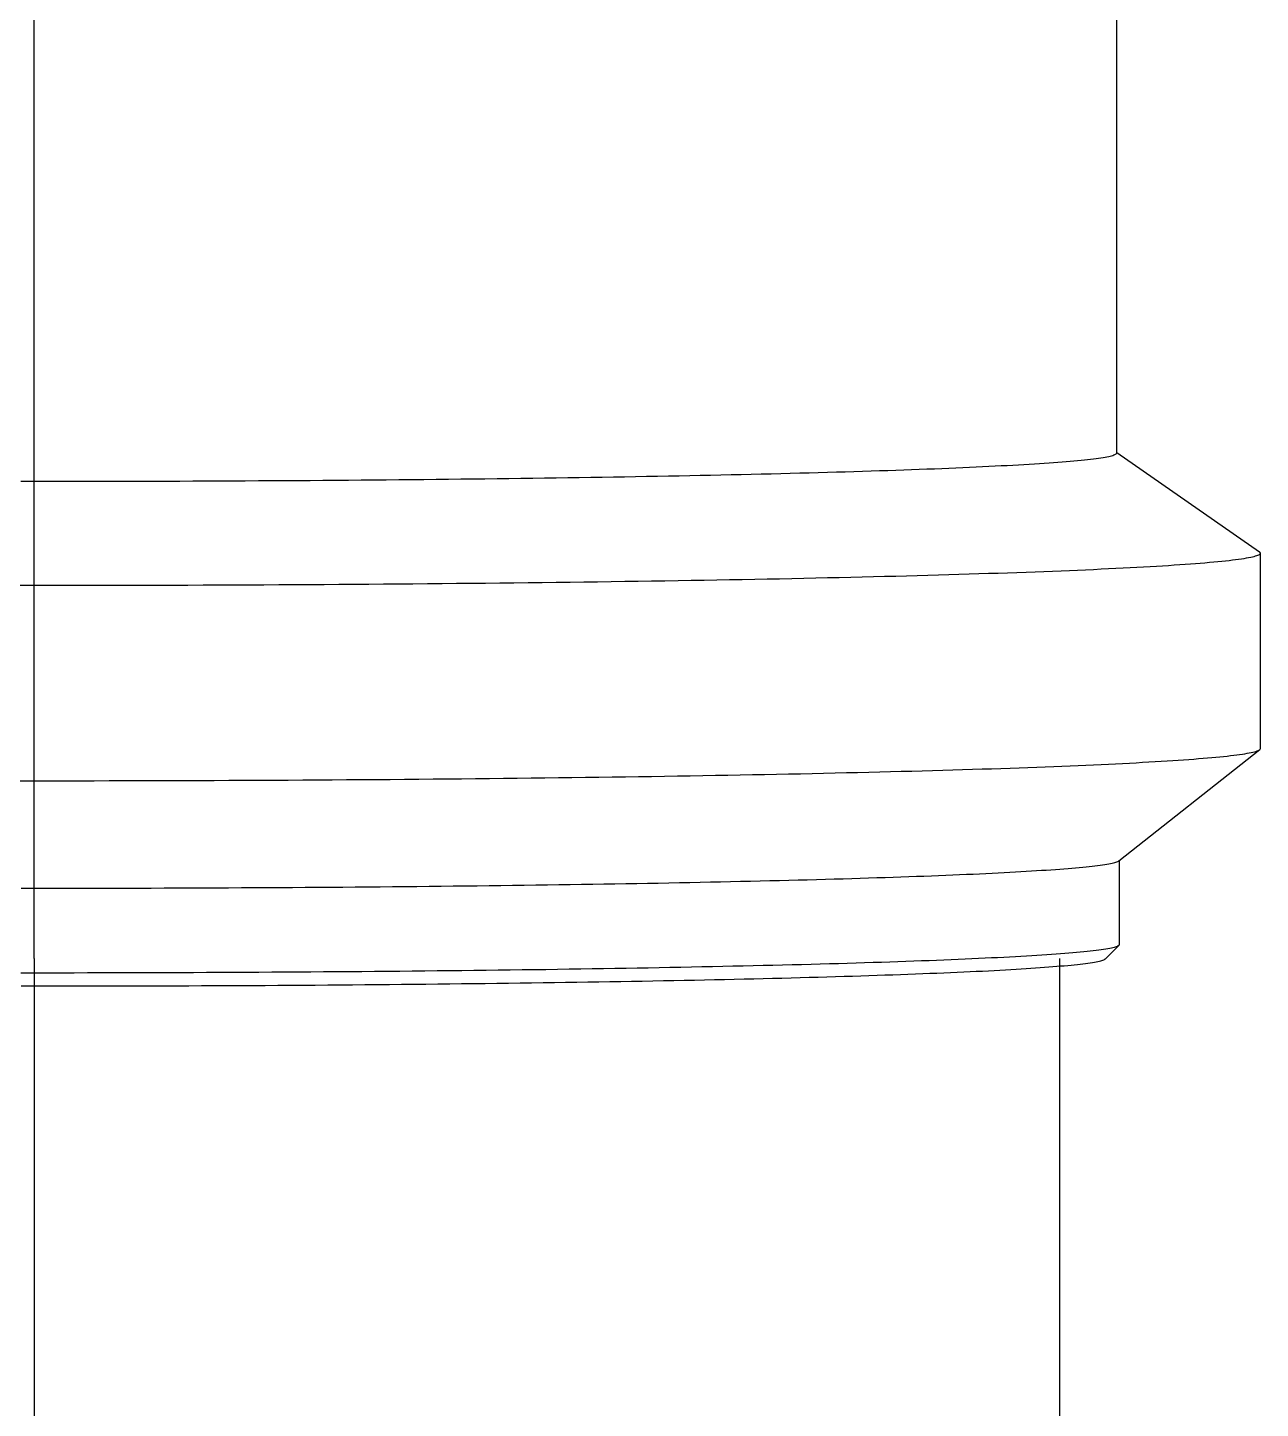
# Model space of a CAD drawing. Header units: millimetres. Extents: x -1292 to 2253, y 326 to 453.
# Drawn here: x 2098.7611 to 2098.8062, y 342.3231 to 342.3736 of the extents above; entities that cross this region are included whole.
import ezdxf

# ---------------------------------------------------------------- set-up
doc = ezdxf.new("R2010")
doc.units = ezdxf.units.MM
doc.header["$LTSCALE"] = 0.5
doc.linetypes.add('HIDDENX2', pattern=[0.75, 0.5, -0.25])
doc.layers.add('Eixo', color=4, linetype='HIDDENX2')
doc.layers.add('Esgoto', color=5, linetype='ByLayer')

msp = doc.modelspace()

# ---------------------------------------------------------------- linework, layer by layer
at = {"layer": 'Eixo'}
for q in [(2098.761338, 342.476049), (2098.761338, 340.394977)]:
    msp.add_line((2098.761338, 342.339529), q, dxfattribs=at)
at = {"layer": 'Esgoto', "color": 2}
for p, q in [((2098.800938, 342.358014), (2098.800938, 342.398549)), ((2098.800747, 342.357912), (2098.800792, 342.357925)), ((2098.800792, 342.357925), (2098.800831, 342.357938)), ((2098.800831, 342.357938), (2098.800864, 342.35795)), ((2098.800864, 342.35795), (2098.80089, 342.357963)), ((2098.80089, 342.357963), (2098.800911, 342.357976)), ((2098.800911, 342.357976), (2098.800926, 342.357988)), ((2098.800926, 342.357988), (2098.800935, 342.358001)), ((2098.800935, 342.358001), (2098.800938, 342.358014)), ((2098.800938, 342.358033), (2098.806156, 342.354392)), ((2098.793432, 342.357407), (2098.793714, 342.357417)), ((2098.793714, 342.357417), (2098.793992, 342.357427)), ((2098.793992, 342.357427), (2098.794264, 342.357438)), ((2098.794264, 342.357438), (2098.794532, 342.357449)), ((2098.794532, 342.357449), (2098.794794, 342.357459)), ((2098.794794, 342.357459), (2098.795052, 342.35747)), ((2098.795052, 342.35747), (2098.795304, 342.357481)), ((2098.795304, 342.357481), (2098.795551, 342.357492)), ((2098.795551, 342.357492), (2098.795793, 342.357503)), ((2098.795793, 342.357503), (2098.79603, 342.357514)), ((2098.79603, 342.357514), (2098.796262, 342.357525)), ((2098.796262, 342.357525), (2098.796489, 342.357536)), ((2098.796489, 342.357536), (2098.79671, 342.357548)), ((2098.79671, 342.357548), (2098.796926, 342.357559)), ((2098.796926, 342.357559), (2098.797136, 342.357571)), ((2098.797136, 342.357571), (2098.797341, 342.357582)), ((2098.797341, 342.357582), (2098.797541, 342.357594)), ((2098.797541, 342.357594), (2098.797735, 342.357605)), ((2098.797735, 342.357605), (2098.797924, 342.357617)), ((2098.797924, 342.357617), (2098.798107, 342.357629)), ((2098.798107, 342.357629), (2098.798285, 342.357641)), ((2098.798285, 342.357641), (2098.798457, 342.357653)), ((2098.798457, 342.357653), (2098.798623, 342.357665)), ((2098.798623, 342.357665), (2098.798784, 342.357677)), ((2098.798784, 342.357677), (2098.798939, 342.357689)), ((2098.798939, 342.357689), (2098.799089, 342.357701)), ((2098.799089, 342.357701), (2098.799233, 342.357713)), ((2098.799233, 342.357713), (2098.799371, 342.357725)), ((2098.799371, 342.357725), (2098.799504, 342.357737)), ((2098.799504, 342.357737), (2098.79963, 342.35775)), ((2098.79963, 342.35775), (2098.799751, 342.357762)), ((2098.799751, 342.357762), (2098.799866, 342.357774)), ((2098.799866, 342.357774), (2098.799976, 342.357787)), ((2098.799976, 342.357787), (2098.800079, 342.357799)), ((2098.800079, 342.357799), (2098.800177, 342.357812)), ((2098.800177, 342.357812), (2098.800269, 342.357824)), ((2098.800269, 342.357824), (2098.800355, 342.357837)), ((2098.800355, 342.357837), (2098.800435, 342.357849)), ((2098.800435, 342.357849), (2098.800509, 342.357862)), ((2098.800509, 342.357862), (2098.800578, 342.357874)), ((2098.800578, 342.357874), (2098.80064, 342.357887)), ((2098.80064, 342.357887), (2098.800697, 342.3579)), ((2098.800697, 342.3579), (2098.800747, 342.357912)), ((2098.760852, 342.356977), (2098.761338, 342.356977)), ((2098.761338, 342.356977), (2098.761824, 342.356977)), ((2098.761824, 342.356977), (2098.76231, 342.356978)), ((2098.76231, 342.356978), (2098.762796, 342.356978)), ((2098.762796, 342.356978), (2098.763281, 342.356978)), ((2098.763281, 342.356978), (2098.763766, 342.356979)), ((2098.763766, 342.356979), (2098.764251, 342.35698)), ((2098.764251, 342.35698), (2098.764736, 342.356981)), ((2098.764736, 342.356981), (2098.765219, 342.356982)), ((2098.765219, 342.356982), (2098.765703, 342.356984)), ((2098.765703, 342.356984), (2098.766185, 342.356985)), ((2098.766185, 342.356985), (2098.766667, 342.356987)), ((2098.766667, 342.356987), (2098.767149, 342.356988)), ((2098.767149, 342.356988), (2098.767629, 342.35699)), ((2098.767629, 342.35699), (2098.768108, 342.356992)), ((2098.768108, 342.356992), (2098.768586, 342.356995)), ((2098.768586, 342.356995), (2098.769064, 342.356997)), ((2098.769064, 342.356997), (2098.76954, 342.357)), ((2098.76954, 342.357), (2098.770014, 342.357002)), ((2098.770014, 342.357002), (2098.770488, 342.357005)), ((2098.770488, 342.357005), (2098.77096, 342.357008)), ((2098.77096, 342.357008), (2098.771431, 342.357011)), ((2098.771431, 342.357011), (2098.7719, 342.357015)), ((2098.7719, 342.357015), (2098.772367, 342.357018)), ((2098.772367, 342.357018), (2098.772833, 342.357022)), ((2098.772833, 342.357022), (2098.773297, 342.357026)), ((2098.773297, 342.357026), (2098.77376, 342.35703)), ((2098.77376, 342.35703), (2098.77422, 342.357034)), ((2098.77422, 342.357034), (2098.774679, 342.357038)), ((2098.774679, 342.357038), (2098.775135, 342.357042)), ((2098.775135, 342.357042), (2098.77559, 342.357047)), ((2098.77559, 342.357047), (2098.776042, 342.357051)), ((2098.776042, 342.357051), (2098.776492, 342.357056)), ((2098.776492, 342.357056), (2098.77694, 342.357061)), ((2098.77694, 342.357061), (2098.777386, 342.357066)), ((2098.777386, 342.357066), (2098.777829, 342.357071)), ((2098.777829, 342.357071), (2098.778269, 342.357077)), ((2098.778269, 342.357077), (2098.778707, 342.357082)), ((2098.778707, 342.357082), (2098.779143, 342.357088)), ((2098.779143, 342.357088), (2098.779575, 342.357094)), ((2098.779575, 342.357094), (2098.780005, 342.3571)), ((2098.780005, 342.3571), (2098.780433, 342.357106)), ((2098.780433, 342.357106), (2098.780857, 342.357112)), ((2098.780857, 342.357112), (2098.781278, 342.357118)), ((2098.781278, 342.357118), (2098.781697, 342.357125)), ((2098.781697, 342.357125), (2098.782112, 342.357131)), ((2098.782112, 342.357131), (2098.782524, 342.357138)), ((2098.782524, 342.357138), (2098.782933, 342.357145)), ((2098.782933, 342.357145), (2098.783339, 342.357152)), ((2098.783339, 342.357152), (2098.783741, 342.357159)), ((2098.783741, 342.357159), (2098.78414, 342.357166)), ((2098.78414, 342.357166), (2098.784536, 342.357174)), ((2098.784536, 342.357174), (2098.784928, 342.357181)), ((2098.784928, 342.357181), (2098.785316, 342.357189)), ((2098.785316, 342.357189), (2098.785701, 342.357197)), ((2098.785701, 342.357197), (2098.786082, 342.357205)), ((2098.786082, 342.357205), (2098.78646, 342.357213)), ((2098.78646, 342.357213), (2098.786834, 342.357221)), ((2098.786834, 342.357221), (2098.787204, 342.357229)), ((2098.787204, 342.357229), (2098.78757, 342.357237)), ((2098.78757, 342.357237), (2098.787932, 342.357246)), ((2098.787932, 342.357246), (2098.78829, 342.357254)), ((2098.78829, 342.357254), (2098.788644, 342.357263)), ((2098.788644, 342.357263), (2098.788994, 342.357272)), ((2098.788994, 342.357272), (2098.789339, 342.357281)), ((2098.789339, 342.357281), (2098.789681, 342.35729)), ((2098.789681, 342.35729), (2098.790018, 342.357299)), ((2098.790018, 342.357299), (2098.790351, 342.357308)), ((2098.790351, 342.357308), (2098.79068, 342.357318)), ((2098.79068, 342.357318), (2098.791004, 342.357327)), ((2098.791004, 342.357327), (2098.791324, 342.357337)), ((2098.791324, 342.357337), (2098.791639, 342.357346)), ((2098.791639, 342.357346), (2098.791949, 342.357356)), ((2098.791949, 342.357356), (2098.792255, 342.357366)), ((2098.792255, 342.357366), (2098.792557, 342.357376)), ((2098.792557, 342.357376), (2098.792853, 342.357386)), ((2098.792853, 342.357386), (2098.793145, 342.357396)), ((2098.793145, 342.357396), (2098.793432, 342.357407)), ((2098.806174, 342.354378), (2098.806157, 342.354393)), ((2098.802384, 342.353875), (2098.802608, 342.353889)), ((2098.802608, 342.353889), (2098.802825, 342.353903)), ((2098.802825, 342.353903), (2098.803036, 342.353916)), ((2098.803036, 342.353916), (2098.80324, 342.35393)), ((2098.80324, 342.35393), (2098.803438, 342.353944)), ((2098.803438, 342.353944), (2098.803629, 342.353958)), ((2098.803629, 342.353958), (2098.803813, 342.353972)), ((2098.803813, 342.353972), (2098.803991, 342.353986)), ((2098.803991, 342.353986), (2098.804162, 342.354)), ((2098.804162, 342.354), (2098.804326, 342.354014)), ((2098.804326, 342.354014), (2098.804483, 342.354028)), ((2098.804483, 342.354028), (2098.804634, 342.354042)), ((2098.804634, 342.354042), (2098.804777, 342.354056)), ((2098.804777, 342.354056), (2098.804914, 342.354071)), ((2098.804914, 342.354071), (2098.805044, 342.354085)), ((2098.805044, 342.354085), (2098.805167, 342.354099)), ((2098.805167, 342.354099), (2098.805283, 342.354114)), ((2098.805283, 342.354114), (2098.805392, 342.354128)), ((2098.805392, 342.354128), (2098.805494, 342.354143)), ((2098.805494, 342.354143), (2098.80559, 342.354157)), ((2098.80559, 342.354157), (2098.805678, 342.354172)), ((2098.805678, 342.354172), (2098.805759, 342.354187)), ((2098.805759, 342.354187), (2098.805833, 342.354201)), ((2098.805833, 342.354201), (2098.805901, 342.354216)), ((2098.805901, 342.354216), (2098.805961, 342.354231)), ((2098.805961, 342.354231), (2098.806014, 342.354245)), ((2098.806014, 342.354245), (2098.80606, 342.35426)), ((2098.80606, 342.35426), (2098.806099, 342.354275)), ((2098.806099, 342.354275), (2098.806131, 342.354289)), ((2098.806131, 342.354289), (2098.806156, 342.354304)), ((2098.806156, 342.354304), (2098.806174, 342.354319)), ((2098.806185, 342.354363), (2098.806174, 342.354378)), ((2098.806174, 342.354319), (2098.806184, 342.354334)), ((2098.806184, 342.354334), (2098.806188, 342.354348)), ((2098.806188, 342.354348), (2098.806185, 342.354363)), ((2098.806188, 342.347203), (2098.806188, 342.354348)), ((2098.785841, 342.353365), (2098.786311, 342.353373)), ((2098.786311, 342.353373), (2098.786777, 342.353382)), ((2098.786777, 342.353382), (2098.787239, 342.35339)), ((2098.787239, 342.35339), (2098.787697, 342.353399)), ((2098.787697, 342.353399), (2098.788151, 342.353407)), ((2098.788151, 342.353407), (2098.788601, 342.353416)), ((2098.788601, 342.353416), (2098.789046, 342.353425)), ((2098.789046, 342.353425), (2098.789487, 342.353435)), ((2098.789487, 342.353435), (2098.789924, 342.353444)), ((2098.789924, 342.353444), (2098.790356, 342.353453)), ((2098.790356, 342.353453), (2098.790783, 342.353463)), ((2098.790783, 342.353463), (2098.791206, 342.353473)), ((2098.791206, 342.353473), (2098.791624, 342.353483)), ((2098.791624, 342.353483), (2098.792037, 342.353493)), ((2098.792037, 342.353493), (2098.792445, 342.353503)), ((2098.792445, 342.353503), (2098.792849, 342.353513)), ((2098.792849, 342.353513), (2098.793247, 342.353524)), ((2098.793247, 342.353524), (2098.793641, 342.353534)), ((2098.793641, 342.353534), (2098.794029, 342.353545)), ((2098.794029, 342.353545), (2098.794412, 342.353556)), ((2098.794412, 342.353556), (2098.79479, 342.353567)), ((2098.79479, 342.353567), (2098.795163, 342.353578)), ((2098.795163, 342.353578), (2098.795531, 342.353589)), ((2098.795531, 342.353589), (2098.795893, 342.3536)), ((2098.795893, 342.3536), (2098.796249, 342.353612)), ((2098.796249, 342.353612), (2098.7966, 342.353623)), ((2098.7966, 342.353623), (2098.796945, 342.353635)), ((2098.796945, 342.353635), (2098.797285, 342.353646)), ((2098.797285, 342.353646), (2098.797619, 342.353658)), ((2098.797619, 342.353658), (2098.797948, 342.35367)), ((2098.797948, 342.35367), (2098.79827, 342.353682)), ((2098.79827, 342.353682), (2098.798587, 342.353695)), ((2098.798587, 342.353695), (2098.798898, 342.353707)), ((2098.798898, 342.353707), (2098.799203, 342.353719)), ((2098.799203, 342.353719), (2098.799502, 342.353732)), ((2098.799502, 342.353732), (2098.799795, 342.353744)), ((2098.799795, 342.353744), (2098.800082, 342.353757)), ((2098.800082, 342.353757), (2098.800363, 342.35377)), ((2098.800363, 342.35377), (2098.800638, 342.353783)), ((2098.800638, 342.353783), (2098.800906, 342.353796)), ((2098.800906, 342.353796), (2098.801168, 342.353809)), ((2098.801168, 342.353809), (2098.801424, 342.353822)), ((2098.801424, 342.353822), (2098.801674, 342.353835)), ((2098.801674, 342.353835), (2098.801917, 342.353849)), ((2098.801917, 342.353849), (2098.802154, 342.353862)), ((2098.802154, 342.353862), (2098.802384, 342.353875)), ((2098.760775, 342.353175), (2098.761338, 342.353175)), ((2098.761338, 342.353175), (2098.761902, 342.353175)), ((2098.761902, 342.353175), (2098.762465, 342.353175)), ((2098.762465, 342.353175), (2098.763028, 342.353175)), ((2098.763028, 342.353175), (2098.763591, 342.353176)), ((2098.763591, 342.353176), (2098.764154, 342.353177)), ((2098.764154, 342.353177), (2098.764716, 342.353178)), ((2098.764716, 342.353178), (2098.765278, 342.353179)), ((2098.765278, 342.353179), (2098.765839, 342.35318)), ((2098.765839, 342.35318), (2098.766399, 342.353182)), ((2098.766399, 342.353182), (2098.766959, 342.353184)), ((2098.766959, 342.353184), (2098.767517, 342.353186)), ((2098.767517, 342.353186), (2098.768075, 342.353188)), ((2098.768075, 342.353188), (2098.768631, 342.35319)), ((2098.768631, 342.35319), (2098.769187, 342.353193)), ((2098.769187, 342.353193), (2098.769741, 342.353195)), ((2098.769741, 342.353195), (2098.770294, 342.353198)), ((2098.770294, 342.353198), (2098.770845, 342.353201)), ((2098.770845, 342.353201), (2098.771395, 342.353204)), ((2098.771395, 342.353204), (2098.771944, 342.353208)), ((2098.771944, 342.353208), (2098.77249, 342.353211)), ((2098.77249, 342.353211), (2098.773035, 342.353215)), ((2098.773035, 342.353215), (2098.773578, 342.353219)), ((2098.773578, 342.353219), (2098.77412, 342.353223)), ((2098.77412, 342.353223), (2098.774659, 342.353228)), ((2098.774659, 342.353228), (2098.775196, 342.353232)), ((2098.775196, 342.353232), (2098.775731, 342.353237)), ((2098.775731, 342.353237), (2098.776263, 342.353241)), ((2098.776263, 342.353241), (2098.776793, 342.353246)), ((2098.776793, 342.353246), (2098.777321, 342.353252)), ((2098.777321, 342.353252), (2098.777847, 342.353257)), ((2098.777847, 342.353257), (2098.778369, 342.353262)), ((2098.778369, 342.353262), (2098.778889, 342.353268)), ((2098.778889, 342.353268), (2098.779406, 342.353274)), ((2098.779406, 342.353274), (2098.779921, 342.35328)), ((2098.779921, 342.35328), (2098.780432, 342.353286)), ((2098.780432, 342.353286), (2098.78094, 342.353293)), ((2098.78094, 342.353293), (2098.781446, 342.353299)), ((2098.781446, 342.353299), (2098.781948, 342.353306)), ((2098.781948, 342.353306), (2098.782447, 342.353313)), ((2098.782447, 342.353313), (2098.782942, 342.35332)), ((2098.782942, 342.35332), (2098.783434, 342.353327)), ((2098.783434, 342.353327), (2098.783923, 342.353334)), ((2098.783923, 342.353334), (2098.784408, 342.353342)), ((2098.784408, 342.353342), (2098.78489, 342.353349)), ((2098.78489, 342.353349), (2098.785367, 342.353357)), ((2098.785367, 342.353357), (2098.785841, 342.353365)), ((2098.801016, 342.343104), (2098.806163, 342.347164)), ((2098.803566, 342.346807), (2098.803749, 342.346821)), ((2098.803749, 342.346821), (2098.803924, 342.346835)), ((2098.803924, 342.346835), (2098.804094, 342.346848)), ((2098.804094, 342.346848), (2098.804257, 342.346862)), ((2098.804257, 342.346862), (2098.804413, 342.346876)), ((2098.804413, 342.346876), (2098.804563, 342.34689)), ((2098.804563, 342.34689), (2098.804707, 342.346904)), ((2098.804707, 342.346904), (2098.804844, 342.346918)), ((2098.804844, 342.346918), (2098.804974, 342.346932)), ((2098.804974, 342.346932), (2098.805098, 342.346946)), ((2098.805098, 342.346946), (2098.805216, 342.34696)), ((2098.805216, 342.34696), (2098.805326, 342.346974)), ((2098.805326, 342.346974), (2098.80543, 342.346988)), ((2098.80543, 342.346988), (2098.805528, 342.347002)), ((2098.805528, 342.347002), (2098.805619, 342.347016)), ((2098.805619, 342.347016), (2098.805703, 342.347031)), ((2098.805703, 342.347031), (2098.80578, 342.347045)), ((2098.80578, 342.347045), (2098.805851, 342.347059)), ((2098.805851, 342.347059), (2098.805915, 342.347073)), ((2098.805915, 342.347073), (2098.805972, 342.347088)), ((2098.805972, 342.347088), (2098.806023, 342.347102)), ((2098.806023, 342.347102), (2098.806067, 342.347116)), ((2098.806067, 342.347116), (2098.806104, 342.347131)), ((2098.806104, 342.347131), (2098.806134, 342.347145)), ((2098.806134, 342.347145), (2098.806158, 342.34716)), ((2098.806158, 342.34716), (2098.806175, 342.347174)), ((2098.806175, 342.347174), (2098.806185, 342.347188)), ((2098.806185, 342.347188), (2098.806188, 342.347203)), ((2098.789791, 342.346295), (2098.790214, 342.346305)), ((2098.790214, 342.346305), (2098.790633, 342.346314)), ((2098.790633, 342.346314), (2098.791047, 342.346323)), ((2098.791047, 342.346323), (2098.791457, 342.346333)), ((2098.791457, 342.346333), (2098.791863, 342.346343)), ((2098.791863, 342.346343), (2098.792264, 342.346353)), ((2098.792264, 342.346353), (2098.79266, 342.346363)), ((2098.79266, 342.346363), (2098.793052, 342.346373)), ((2098.793052, 342.346373), (2098.793439, 342.346383)), ((2098.793439, 342.346383), (2098.793821, 342.346393)), ((2098.793821, 342.346393), (2098.794198, 342.346404)), ((2098.794198, 342.346404), (2098.79457, 342.346414)), ((2098.79457, 342.346414), (2098.794937, 342.346425)), ((2098.794937, 342.346425), (2098.795299, 342.346436)), ((2098.795299, 342.346436), (2098.795656, 342.346447)), ((2098.795656, 342.346447), (2098.796008, 342.346458)), ((2098.796008, 342.346458), (2098.796354, 342.346469)), ((2098.796354, 342.346469), (2098.796695, 342.346481)), ((2098.796695, 342.346481), (2098.797031, 342.346492)), ((2098.797031, 342.346492), (2098.797362, 342.346503)), ((2098.797362, 342.346503), (2098.797687, 342.346515)), ((2098.797687, 342.346515), (2098.798007, 342.346527)), ((2098.798007, 342.346527), (2098.798321, 342.346539)), ((2098.798321, 342.346539), (2098.798629, 342.346551)), ((2098.798629, 342.346551), (2098.798932, 342.346563)), ((2098.798932, 342.346563), (2098.79923, 342.346575)), ((2098.79923, 342.346575), (2098.799521, 342.346587)), ((2098.799521, 342.346587), (2098.799807, 342.346599)), ((2098.799807, 342.346599), (2098.800087, 342.346612)), ((2098.800087, 342.346612), (2098.800361, 342.346624)), ((2098.800361, 342.346624), (2098.80063, 342.346637)), ((2098.80063, 342.346637), (2098.800892, 342.346649)), ((2098.800892, 342.346649), (2098.801149, 342.346662)), ((2098.801149, 342.346662), (2098.801399, 342.346675)), ((2098.801399, 342.346675), (2098.801644, 342.346688)), ((2098.801644, 342.346688), (2098.801882, 342.346701)), ((2098.801882, 342.346701), (2098.802114, 342.346714)), ((2098.802114, 342.346714), (2098.80234, 342.346727)), ((2098.80234, 342.346727), (2098.80256, 342.34674)), ((2098.80256, 342.34674), (2098.802774, 342.346754)), ((2098.802774, 342.346754), (2098.802982, 342.346767)), ((2098.802982, 342.346767), (2098.803183, 342.34678)), ((2098.803183, 342.34678), (2098.803378, 342.346794)), ((2098.803378, 342.346794), (2098.803566, 342.346807)), ((2098.760788, 342.346029), (2098.761338, 342.346029)), ((2098.761338, 342.346029), (2098.761888, 342.346029)), ((2098.761888, 342.346029), (2098.762439, 342.346029)), ((2098.762439, 342.346029), (2098.762989, 342.34603)), ((2098.762989, 342.34603), (2098.763539, 342.34603)), ((2098.763539, 342.34603), (2098.764088, 342.346031)), ((2098.764088, 342.346031), (2098.764637, 342.346032)), ((2098.764637, 342.346032), (2098.765186, 342.346033)), ((2098.765186, 342.346033), (2098.765734, 342.346034)), ((2098.765734, 342.346034), (2098.766281, 342.346036)), ((2098.766281, 342.346036), (2098.766828, 342.346038)), ((2098.766828, 342.346038), (2098.767374, 342.346039)), ((2098.767374, 342.346039), (2098.767919, 342.346042)), ((2098.767919, 342.346042), (2098.768463, 342.346044)), ((2098.768463, 342.346044), (2098.769006, 342.346046)), ((2098.769006, 342.346046), (2098.769547, 342.346049)), ((2098.769547, 342.346049), (2098.770088, 342.346051)), ((2098.770088, 342.346051), (2098.770627, 342.346054)), ((2098.770627, 342.346054), (2098.771165, 342.346057)), ((2098.771165, 342.346057), (2098.771701, 342.346061)), ((2098.771701, 342.346061), (2098.772236, 342.346064)), ((2098.772236, 342.346064), (2098.772769, 342.346068)), ((2098.772769, 342.346068), (2098.7733, 342.346071)), ((2098.7733, 342.346071), (2098.77383, 342.346075)), ((2098.77383, 342.346075), (2098.774357, 342.346079)), ((2098.774357, 342.346079), (2098.774883, 342.346084)), ((2098.774883, 342.346084), (2098.775407, 342.346088)), ((2098.775407, 342.346088), (2098.775928, 342.346093)), ((2098.775928, 342.346093), (2098.776448, 342.346097)), ((2098.776448, 342.346097), (2098.776965, 342.346102)), ((2098.776965, 342.346102), (2098.777479, 342.346107)), ((2098.777479, 342.346107), (2098.777992, 342.346113)), ((2098.777992, 342.346113), (2098.778501, 342.346118)), ((2098.778501, 342.346118), (2098.779009, 342.346124)), ((2098.779009, 342.346124), (2098.779513, 342.34613)), ((2098.779513, 342.34613), (2098.780015, 342.346135)), ((2098.780015, 342.346135), (2098.780514, 342.346142)), ((2098.780514, 342.346142), (2098.78101, 342.346148)), ((2098.78101, 342.346148), (2098.781503, 342.346154)), ((2098.781503, 342.346154), (2098.781993, 342.346161)), ((2098.781993, 342.346161), (2098.78248, 342.346167)), ((2098.78248, 342.346167), (2098.782964, 342.346174)), ((2098.782964, 342.346174), (2098.783445, 342.346181)), ((2098.783445, 342.346181), (2098.783922, 342.346188)), ((2098.783922, 342.346188), (2098.784396, 342.346196)), ((2098.784396, 342.346196), (2098.784866, 342.346203)), ((2098.784866, 342.346203), (2098.785333, 342.346211)), ((2098.785333, 342.346211), (2098.785796, 342.346219)), ((2098.785796, 342.346219), (2098.786255, 342.346227)), ((2098.786255, 342.346227), (2098.786711, 342.346235)), ((2098.786711, 342.346235), (2098.787163, 342.346243)), ((2098.787163, 342.346243), (2098.787611, 342.346251)), ((2098.787611, 342.346251), (2098.788055, 342.34626)), ((2098.788055, 342.34626), (2098.788495, 342.346268)), ((2098.788495, 342.346268), (2098.788931, 342.346277)), ((2098.788931, 342.346277), (2098.789363, 342.346286)), ((2098.789363, 342.346286), (2098.789791, 342.346295)), ((2098.798358, 342.342763), (2098.798528, 342.342775)), ((2098.798528, 342.342775), (2098.798692, 342.342787)), ((2098.798692, 342.342787), (2098.798851, 342.342798)), ((2098.798851, 342.342798), (2098.799004, 342.34281)), ((2098.799004, 342.34281), (2098.799152, 342.342822)), ((2098.799152, 342.342822), (2098.799295, 342.342834)), ((2098.799295, 342.342834), (2098.799432, 342.342846)), ((2098.799432, 342.342846), (2098.799563, 342.342858)), ((2098.799563, 342.342858), (2098.799689, 342.34287)), ((2098.799689, 342.34287), (2098.79981, 342.342882)), ((2098.79981, 342.342882), (2098.799925, 342.342894)), ((2098.799925, 342.342894), (2098.800034, 342.342906)), ((2098.800034, 342.342906), (2098.800138, 342.342919)), ((2098.800138, 342.342919), (2098.800236, 342.342931)), ((2098.800236, 342.342931), (2098.800329, 342.342943)), ((2098.800329, 342.342943), (2098.800415, 342.342955)), ((2098.800415, 342.342955), (2098.800497, 342.342968)), ((2098.800497, 342.342968), (2098.800572, 342.34298)), ((2098.800572, 342.34298), (2098.800642, 342.342992)), ((2098.800642, 342.342992), (2098.800707, 342.343005)), ((2098.800707, 342.343005), (2098.800765, 342.343017)), ((2098.800765, 342.343017), (2098.800818, 342.343029)), ((2098.800818, 342.343029), (2098.800866, 342.343042)), ((2098.800866, 342.343042), (2098.800907, 342.343054)), ((2098.800907, 342.343054), (2098.800943, 342.343067)), ((2098.800943, 342.343067), (2098.800973, 342.343079)), ((2098.800973, 342.343079), (2098.800998, 342.343092)), ((2098.800998, 342.343092), (2098.801016, 342.343104)), ((2098.801038, 342.340049), (2098.801038, 342.343121)), ((2098.78258, 342.342261), (2098.782982, 342.342267)), ((2098.782982, 342.342267), (2098.78338, 342.342274)), ((2098.78338, 342.342274), (2098.783775, 342.342281)), ((2098.783775, 342.342281), (2098.784167, 342.342288)), ((2098.784167, 342.342288), (2098.784555, 342.342296)), ((2098.784555, 342.342296), (2098.784941, 342.342303)), ((2098.784941, 342.342303), (2098.785322, 342.342311)), ((2098.785322, 342.342311), (2098.785701, 342.342318)), ((2098.785701, 342.342318), (2098.786075, 342.342326)), ((2098.786075, 342.342326), (2098.786447, 342.342334)), ((2098.786447, 342.342334), (2098.786814, 342.342342)), ((2098.786814, 342.342342), (2098.787178, 342.34235)), ((2098.787178, 342.34235), (2098.787538, 342.342358)), ((2098.787538, 342.342358), (2098.787895, 342.342366)), ((2098.787895, 342.342366), (2098.788247, 342.342375)), ((2098.788247, 342.342375), (2098.788596, 342.342383)), ((2098.788596, 342.342383), (2098.788941, 342.342392)), ((2098.788941, 342.342392), (2098.789281, 342.3424)), ((2098.789281, 342.3424), (2098.789618, 342.342409)), ((2098.789618, 342.342409), (2098.789951, 342.342418)), ((2098.789951, 342.342418), (2098.790279, 342.342427)), ((2098.790279, 342.342427), (2098.790604, 342.342436)), ((2098.790604, 342.342436), (2098.790924, 342.342446)), ((2098.790924, 342.342446), (2098.79124, 342.342455)), ((2098.79124, 342.342455), (2098.791551, 342.342464)), ((2098.791551, 342.342464), (2098.791858, 342.342474)), ((2098.791858, 342.342474), (2098.792161, 342.342484)), ((2098.792161, 342.342484), (2098.79246, 342.342493)), ((2098.79246, 342.342493), (2098.792753, 342.342503)), ((2098.792753, 342.342503), (2098.793043, 342.342513)), ((2098.793043, 342.342513), (2098.793327, 342.342523)), ((2098.793327, 342.342523), (2098.793608, 342.342533)), ((2098.793608, 342.342533), (2098.793883, 342.342543)), ((2098.793883, 342.342543), (2098.794154, 342.342554)), ((2098.794154, 342.342554), (2098.79442, 342.342564)), ((2098.79442, 342.342564), (2098.794681, 342.342575)), ((2098.794681, 342.342575), (2098.794937, 342.342585)), ((2098.794937, 342.342585), (2098.795189, 342.342596)), ((2098.795189, 342.342596), (2098.795436, 342.342606)), ((2098.795436, 342.342606), (2098.795678, 342.342617)), ((2098.795678, 342.342617), (2098.795914, 342.342628)), ((2098.795914, 342.342628), (2098.796146, 342.342639)), ((2098.796146, 342.342639), (2098.796373, 342.34265)), ((2098.796373, 342.34265), (2098.796595, 342.342661)), ((2098.796595, 342.342661), (2098.796812, 342.342672)), ((2098.796812, 342.342672), (2098.797023, 342.342683)), ((2098.797023, 342.342683), (2098.797229, 342.342694)), ((2098.797229, 342.342694), (2098.797431, 342.342706)), ((2098.797431, 342.342706), (2098.797627, 342.342717)), ((2098.797627, 342.342717), (2098.797818, 342.342729)), ((2098.797818, 342.342729), (2098.798003, 342.34274)), ((2098.798003, 342.34274), (2098.798183, 342.342752)), ((2098.798183, 342.342752), (2098.798358, 342.342763)), ((2098.760861, 342.342099), (2098.761338, 342.342099)), ((2098.761338, 342.342099), (2098.761815, 342.342099)), ((2098.761815, 342.342099), (2098.762292, 342.3421)), ((2098.762292, 342.3421), (2098.762768, 342.3421)), ((2098.762768, 342.3421), (2098.763245, 342.342101)), ((2098.763245, 342.342101), (2098.763721, 342.342101)), ((2098.763721, 342.342101), (2098.764197, 342.342102)), ((2098.764197, 342.342102), (2098.764672, 342.342103)), ((2098.764672, 342.342103), (2098.765147, 342.342104)), ((2098.765147, 342.342104), (2098.765622, 342.342105)), ((2098.765622, 342.342105), (2098.766096, 342.342107)), ((2098.766096, 342.342107), (2098.766569, 342.342108)), ((2098.766569, 342.342108), (2098.767041, 342.34211)), ((2098.767041, 342.34211), (2098.767513, 342.342112)), ((2098.767513, 342.342112), (2098.767983, 342.342114)), ((2098.767983, 342.342114), (2098.768453, 342.342116)), ((2098.768453, 342.342116), (2098.768922, 342.342119)), ((2098.768922, 342.342119), (2098.769389, 342.342121)), ((2098.769389, 342.342121), (2098.769856, 342.342124)), ((2098.769856, 342.342124), (2098.770321, 342.342126)), ((2098.770321, 342.342126), (2098.770785, 342.342129)), ((2098.770785, 342.342129), (2098.771247, 342.342132)), ((2098.771247, 342.342132), (2098.771708, 342.342136)), ((2098.771708, 342.342136), (2098.772168, 342.342139)), ((2098.772168, 342.342139), (2098.772626, 342.342142)), ((2098.772626, 342.342142), (2098.773082, 342.342146)), ((2098.773082, 342.342146), (2098.773537, 342.34215)), ((2098.773537, 342.34215), (2098.77399, 342.342154)), ((2098.77399, 342.342154), (2098.774441, 342.342158)), ((2098.774441, 342.342158), (2098.77489, 342.342162)), ((2098.77489, 342.342162), (2098.775337, 342.342166)), ((2098.775337, 342.342166), (2098.775783, 342.342171)), ((2098.775783, 342.342171), (2098.776226, 342.342175)), ((2098.776226, 342.342175), (2098.776667, 342.34218)), ((2098.776667, 342.34218), (2098.777106, 342.342185)), ((2098.777106, 342.342185), (2098.777542, 342.34219)), ((2098.777542, 342.34219), (2098.777976, 342.342195)), ((2098.777976, 342.342195), (2098.778408, 342.3422)), ((2098.778408, 342.3422), (2098.778837, 342.342206)), ((2098.778837, 342.342206), (2098.779264, 342.342211)), ((2098.779264, 342.342211), (2098.779689, 342.342217)), ((2098.779689, 342.342217), (2098.78011, 342.342223)), ((2098.78011, 342.342223), (2098.780529, 342.342229)), ((2098.780529, 342.342229), (2098.780945, 342.342235)), ((2098.780945, 342.342235), (2098.781358, 342.342241)), ((2098.781358, 342.342241), (2098.781769, 342.342248)), ((2098.781769, 342.342248), (2098.782176, 342.342254)), ((2098.782176, 342.342254), (2098.78258, 342.342261)), ((2098.799184, 342.339735), (2098.799329, 342.339747)), ((2098.799329, 342.339747), (2098.799467, 342.339759)), ((2098.799467, 342.339759), (2098.7996, 342.339772)), ((2098.7996, 342.339772), (2098.799727, 342.339784)), ((2098.799727, 342.339784), (2098.799848, 342.339796)), ((2098.799848, 342.339796), (2098.799964, 342.339809)), ((2098.799964, 342.339809), (2098.800073, 342.339821)), ((2098.800073, 342.339821), (2098.800177, 342.339834)), ((2098.800177, 342.339834), (2098.800275, 342.339846)), ((2098.800275, 342.339846), (2098.800367, 342.339859)), ((2098.800367, 342.339859), (2098.800454, 342.339871)), ((2098.800454, 342.339871), (2098.800534, 342.339884)), ((2098.800525, 342.339522), (2098.801024, 342.340021)), ((2098.800534, 342.339884), (2098.800608, 342.339896)), ((2098.800608, 342.339896), (2098.800677, 342.339909)), ((2098.800677, 342.339909), (2098.800739, 342.339922)), ((2098.800739, 342.339922), (2098.800796, 342.339934)), ((2098.800796, 342.339934), (2098.800847, 342.339947)), ((2098.800847, 342.339947), (2098.800892, 342.33996)), ((2098.800892, 342.33996), (2098.80093, 342.339972)), ((2098.80093, 342.339972), (2098.800963, 342.339985)), ((2098.800963, 342.339985), (2098.80099, 342.339998)), ((2098.80099, 342.339998), (2098.801011, 342.340011)), ((2098.801011, 342.340011), (2098.801026, 342.340023)), ((2098.801026, 342.340023), (2098.801035, 342.340036)), ((2098.801035, 342.340036), (2098.801038, 342.340049)), ((2098.785763, 342.33923), (2098.786145, 342.339237)), ((2098.786145, 342.339237), (2098.786523, 342.339245)), ((2098.786523, 342.339245), (2098.786898, 342.339254)), ((2098.786898, 342.339254), (2098.787269, 342.339262)), ((2098.787269, 342.339262), (2098.787636, 342.33927)), ((2098.787636, 342.33927), (2098.787999, 342.339279)), ((2098.787999, 342.339279), (2098.788358, 342.339287)), ((2098.788358, 342.339287), (2098.788713, 342.339296)), ((2098.788713, 342.339296), (2098.789064, 342.339305)), ((2098.789064, 342.339305), (2098.78941, 342.339314)), ((2098.78941, 342.339314), (2098.789753, 342.339323)), ((2098.789753, 342.339323), (2098.790091, 342.339332)), ((2098.790091, 342.339332), (2098.790424, 342.339342)), ((2098.790424, 342.339342), (2098.790754, 342.339351)), ((2098.790754, 342.339351), (2098.791079, 342.33936)), ((2098.791079, 342.33936), (2098.791399, 342.33937)), ((2098.791399, 342.33937), (2098.791715, 342.33938)), ((2098.791715, 342.33938), (2098.792027, 342.33939)), ((2098.792027, 342.33939), (2098.792333, 342.339399)), ((2098.792333, 342.339399), (2098.792635, 342.339409)), ((2098.792635, 342.339409), (2098.792933, 342.33942)), ((2098.792933, 342.33942), (2098.793225, 342.33943)), ((2098.793225, 342.33943), (2098.793513, 342.33944)), ((2098.793513, 342.33944), (2098.793796, 342.33945)), ((2098.793796, 342.33945), (2098.794074, 342.339461)), ((2098.794074, 342.339461), (2098.794347, 342.339471)), ((2098.794347, 342.339471), (2098.794616, 342.339482)), ((2098.794616, 342.339482), (2098.794879, 342.339493)), ((2098.794879, 342.339493), (2098.795137, 342.339504)), ((2098.795137, 342.339504), (2098.79539, 342.339515)), ((2098.79539, 342.339515), (2098.795638, 342.339526)), ((2098.795638, 342.339526), (2098.795881, 342.339537)), ((2098.795881, 342.339537), (2098.796118, 342.339548)), ((2098.796118, 342.339548), (2098.79635, 342.339559)), ((2098.79635, 342.339559), (2098.796577, 342.33957)), ((2098.796577, 342.33957), (2098.796799, 342.339582)), ((2098.796799, 342.339582), (2098.797015, 342.339593)), ((2098.797015, 342.339593), (2098.797226, 342.339605)), ((2098.797226, 342.339605), (2098.797432, 342.339616)), ((2098.797432, 342.339616), (2098.797632, 342.339628)), ((2098.797632, 342.339628), (2098.797827, 342.339639)), ((2098.797827, 342.339639), (2098.798016, 342.339651)), ((2098.798016, 342.339651), (2098.7982, 342.339663)), ((2098.7982, 342.339663), (2098.798378, 342.339675)), ((2098.798378, 342.339675), (2098.79855, 342.339687)), ((2098.79855, 342.339687), (2098.798717, 342.339699)), ((2098.7986, 342.33923), (2098.798744, 342.339242)), ((2098.798717, 342.339699), (2098.798879, 342.339711)), ((2098.798744, 342.339242), (2098.798882, 342.339254)), ((2098.798879, 342.339711), (2098.799034, 342.339723)), ((2098.798882, 342.339254), (2098.799016, 342.339266)), ((2098.799016, 342.339266), (2098.799144, 342.339278)), ((2098.799034, 342.339723), (2098.799184, 342.339735)), ((2098.799144, 342.339278), (2098.799266, 342.33929)), ((2098.799266, 342.33929), (2098.799383, 342.339302)), ((2098.799383, 342.339302), (2098.799494, 342.339314)), ((2098.799494, 342.339314), (2098.7996, 342.339326)), ((2098.7996, 342.339326), (2098.7997, 342.339338)), ((2098.7997, 342.339338), (2098.799794, 342.33935)), ((2098.799794, 342.33935), (2098.799883, 342.339362)), ((2098.799883, 342.339362), (2098.799966, 342.339374)), ((2098.799966, 342.339374), (2098.800044, 342.339387)), ((2098.800044, 342.339387), (2098.800116, 342.339399)), ((2098.800116, 342.339399), (2098.800182, 342.339411)), ((2098.800182, 342.339411), (2098.800243, 342.339423)), ((2098.800243, 342.339423), (2098.800298, 342.339436)), ((2098.800298, 342.339436), (2098.800348, 342.339448)), ((2098.800348, 342.339448), (2098.800391, 342.33946)), ((2098.800391, 342.33946), (2098.800429, 342.339473)), ((2098.800429, 342.339473), (2098.800462, 342.339485)), ((2098.800462, 342.339485), (2098.800488, 342.339497)), ((2098.800488, 342.339497), (2098.800509, 342.33951)), ((2098.800509, 342.33951), (2098.800525, 342.339522)), ((2098.760851, 342.33901), (2098.761338, 342.33901)), ((2098.761338, 342.33901), (2098.761825, 342.33901)), ((2098.761825, 342.33901), (2098.762312, 342.33901)), ((2098.762312, 342.33901), (2098.762799, 342.33901)), ((2098.762799, 342.33901), (2098.763286, 342.339011)), ((2098.763286, 342.339011), (2098.763772, 342.339012)), ((2098.763772, 342.339012), (2098.764259, 342.339012)), ((2098.764259, 342.339012), (2098.764744, 342.339013)), ((2098.764744, 342.339013), (2098.765229, 342.339015)), ((2098.765229, 342.339015), (2098.765714, 342.339016)), ((2098.765714, 342.339016), (2098.766198, 342.339017)), ((2098.766198, 342.339017), (2098.766681, 342.339019)), ((2098.766681, 342.339019), (2098.767163, 342.339021)), ((2098.767163, 342.339021), (2098.767645, 342.339023)), ((2098.767645, 342.339023), (2098.768125, 342.339025)), ((2098.768125, 342.339025), (2098.768605, 342.339027)), ((2098.768605, 342.339027), (2098.769083, 342.33903)), ((2098.769083, 342.33903), (2098.76956, 342.339032)), ((2098.76956, 342.339032), (2098.770036, 342.339035)), ((2098.770036, 342.339035), (2098.770511, 342.339038)), ((2098.770511, 342.339038), (2098.770984, 342.339041)), ((2098.770984, 342.339041), (2098.771456, 342.339044)), ((2098.771456, 342.339044), (2098.771927, 342.339047)), ((2098.771927, 342.339047), (2098.772395, 342.339051)), ((2098.772395, 342.339051), (2098.772862, 342.339054)), ((2098.772862, 342.339054), (2098.773328, 342.339058)), ((2098.773328, 342.339058), (2098.773791, 342.339062)), ((2098.773791, 342.339062), (2098.774253, 342.339066)), ((2098.774253, 342.339066), (2098.774713, 342.33907)), ((2098.774713, 342.33907), (2098.77517, 342.339075)), ((2098.77517, 342.339075), (2098.775626, 342.339079)), ((2098.775626, 342.339079), (2098.776079, 342.339084)), ((2098.776079, 342.339084), (2098.776531, 342.339089)), ((2098.776531, 342.339089), (2098.77698, 342.339094)), ((2098.77698, 342.339094), (2098.777426, 342.339099)), ((2098.777426, 342.339099), (2098.77787, 342.339104)), ((2098.77787, 342.339104), (2098.778312, 342.339109)), ((2098.778312, 342.339109), (2098.778751, 342.339115)), ((2098.778751, 342.339115), (2098.779188, 342.339121)), ((2098.779188, 342.339121), (2098.779621, 342.339126)), ((2098.779621, 342.339126), (2098.780053, 342.339132)), ((2098.780053, 342.339132), (2098.780481, 342.339138)), ((2098.780481, 342.339138), (2098.780906, 342.339145)), ((2098.780906, 342.339145), (2098.781329, 342.339151)), ((2098.781329, 342.339151), (2098.781748, 342.339157)), ((2098.781748, 342.339157), (2098.782164, 342.339164)), ((2098.782164, 342.339164), (2098.782577, 342.339171)), ((2098.782577, 342.339171), (2098.782987, 342.339178)), ((2098.782987, 342.339178), (2098.783394, 342.339185)), ((2098.783394, 342.339185), (2098.783798, 342.339192)), ((2098.783798, 342.339192), (2098.784198, 342.339199)), ((2098.784198, 342.339199), (2098.784594, 342.339207)), ((2098.784594, 342.339207), (2098.784987, 342.339214)), ((2098.784734, 342.338726), (2098.785112, 342.338733)), ((2098.784987, 342.339214), (2098.785377, 342.339222)), ((2098.785112, 342.338733), (2098.785487, 342.338741)), ((2098.785377, 342.339222), (2098.785763, 342.33923)), ((2098.785487, 342.338741), (2098.785857, 342.338748)), ((2098.785857, 342.338748), (2098.786225, 342.338756)), ((2098.786225, 342.338756), (2098.786588, 342.338764)), ((2098.786588, 342.338764), (2098.786948, 342.338772)), ((2098.786948, 342.338772), (2098.787305, 342.33878)), ((2098.787305, 342.33878), (2098.787657, 342.338789)), ((2098.787657, 342.338789), (2098.788006, 342.338797)), ((2098.788006, 342.338797), (2098.78835, 342.338805)), ((2098.78835, 342.338805), (2098.788691, 342.338814)), ((2098.788691, 342.338814), (2098.789028, 342.338823)), ((2098.789028, 342.338823), (2098.789361, 342.338831)), ((2098.789361, 342.338831), (2098.78969, 342.33884)), ((2098.78969, 342.33884), (2098.790014, 342.338849)), ((2098.790014, 342.338849), (2098.790335, 342.338858)), ((2098.790335, 342.338858), (2098.790651, 342.338868)), ((2098.790651, 342.338868), (2098.790963, 342.338877)), ((2098.790963, 342.338877), (2098.79127, 342.338886)), ((2098.79127, 342.338886), (2098.791574, 342.338896)), ((2098.791574, 342.338896), (2098.791873, 342.338906)), ((2098.791873, 342.338906), (2098.792167, 342.338915)), ((2098.792167, 342.338915), (2098.792457, 342.338925)), ((2098.792457, 342.338925), (2098.792742, 342.338935)), ((2098.792742, 342.338935), (2098.793023, 342.338945)), ((2098.793023, 342.338945), (2098.793299, 342.338955)), ((2098.793299, 342.338955), (2098.793571, 342.338965)), ((2098.793571, 342.338965), (2098.793838, 342.338975)), ((2098.793838, 342.338975), (2098.7941, 342.338986)), ((2098.7941, 342.338986), (2098.794357, 342.338996)), ((2098.794357, 342.338996), (2098.79461, 342.339006)), ((2098.79461, 342.339006), (2098.794857, 342.339017)), ((2098.794857, 342.339017), (2098.7951, 342.339028)), ((2098.7951, 342.339028), (2098.795338, 342.339038)), ((2098.795338, 342.339038), (2098.795571, 342.339049)), ((2098.795571, 342.339049), (2098.795799, 342.33906)), ((2098.795799, 342.33906), (2098.796022, 342.339071)), ((2098.796022, 342.339071), (2098.79624, 342.339082)), ((2098.79624, 342.339082), (2098.796453, 342.339093)), ((2098.796453, 342.339093), (2098.79666, 342.339104)), ((2098.79666, 342.339104), (2098.796863, 342.339115)), ((2098.796863, 342.339115), (2098.79706, 342.339126)), ((2098.79706, 342.339126), (2098.797253, 342.339138)), ((2098.797253, 342.339138), (2098.797439, 342.339149)), ((2098.797439, 342.339149), (2098.797621, 342.339161)), ((2098.797621, 342.339161), (2098.797798, 342.339172)), ((2098.797798, 342.339172), (2098.797969, 342.339184)), ((2098.797969, 342.339184), (2098.798134, 342.339195)), ((2098.798134, 342.339195), (2098.798295, 342.339207)), ((2098.798295, 342.339207), (2098.79845, 342.339219)), ((2098.79845, 342.339219), (2098.7986, 342.33923)), ((2098.760865, 342.338523), (2098.761338, 342.338523)), ((2098.761338, 342.338523), (2098.761811, 342.338523)), ((2098.761811, 342.338523), (2098.762284, 342.338523)), ((2098.762284, 342.338523), (2098.762757, 342.338524)), ((2098.762757, 342.338524), (2098.763229, 342.338524)), ((2098.763229, 342.338524), (2098.763702, 342.338525)), ((2098.763702, 342.338525), (2098.764174, 342.338526)), ((2098.764174, 342.338526), (2098.764645, 342.338527)), ((2098.764645, 342.338527), (2098.765116, 342.338528)), ((2098.765116, 342.338528), (2098.765587, 342.338529)), ((2098.765587, 342.338529), (2098.766057, 342.33853)), ((2098.766057, 342.33853), (2098.766526, 342.338532)), ((2098.766526, 342.338532), (2098.766995, 342.338534)), ((2098.766995, 342.338534), (2098.767462, 342.338535)), ((2098.767462, 342.338535), (2098.767929, 342.338537)), ((2098.767929, 342.338537), (2098.768395, 342.33854)), ((2098.768395, 342.33854), (2098.76886, 342.338542)), ((2098.76886, 342.338542), (2098.769323, 342.338544)), ((2098.769323, 342.338544), (2098.769786, 342.338547)), ((2098.769786, 342.338547), (2098.770247, 342.33855)), ((2098.770247, 342.33855), (2098.770707, 342.338553)), ((2098.770707, 342.338553), (2098.771166, 342.338556)), ((2098.771166, 342.338556), (2098.771623, 342.338559)), ((2098.771623, 342.338559), (2098.772079, 342.338562)), ((2098.772079, 342.338562), (2098.772533, 342.338566)), ((2098.772533, 342.338566), (2098.772985, 342.338569)), ((2098.772985, 342.338569), (2098.773436, 342.338573)), ((2098.773436, 342.338573), (2098.773885, 342.338577)), ((2098.773885, 342.338577), (2098.774332, 342.338581)), ((2098.774332, 342.338581), (2098.774778, 342.338585)), ((2098.774778, 342.338585), (2098.775221, 342.338589)), ((2098.775221, 342.338589), (2098.775663, 342.338594)), ((2098.775663, 342.338594), (2098.776102, 342.338598)), ((2098.776102, 342.338598), (2098.776539, 342.338603)), ((2098.776539, 342.338603), (2098.776974, 342.338608)), ((2098.776974, 342.338608), (2098.777406, 342.338613)), ((2098.777406, 342.338613), (2098.777837, 342.338618)), ((2098.777837, 342.338618), (2098.778265, 342.338623)), ((2098.778265, 342.338623), (2098.77869, 342.338629)), ((2098.77869, 342.338629), (2098.779113, 342.338634)), ((2098.779113, 342.338634), (2098.779533, 342.33864)), ((2098.779533, 342.33864), (2098.779951, 342.338646)), ((2098.779951, 342.338646), (2098.780366, 342.338652)), ((2098.780366, 342.338652), (2098.780778, 342.338658)), ((2098.780778, 342.338658), (2098.781187, 342.338664)), ((2098.781187, 342.338664), (2098.781594, 342.33867)), ((2098.781594, 342.33867), (2098.781997, 342.338677)), ((2098.781997, 342.338677), (2098.782398, 342.338684)), ((2098.782398, 342.338684), (2098.782795, 342.33869)), ((2098.782795, 342.33869), (2098.78319, 342.338697)), ((2098.78319, 342.338697), (2098.783581, 342.338704)), ((2098.783581, 342.338704), (2098.783969, 342.338711)), ((2098.783969, 342.338711), (2098.784353, 342.338718)), ((2098.784353, 342.338718), (2098.784734, 342.338726))]:
    msp.add_line(p, q, dxfattribs=at)
at = {"layer": 'Esgoto', "color": 3}
msp.add_polyline3d([(2098.798838, 342.339529, 0), (2098.798838, 340.394977, 0)], dxfattribs=at)

doc.saveas('drawing.dxf')
